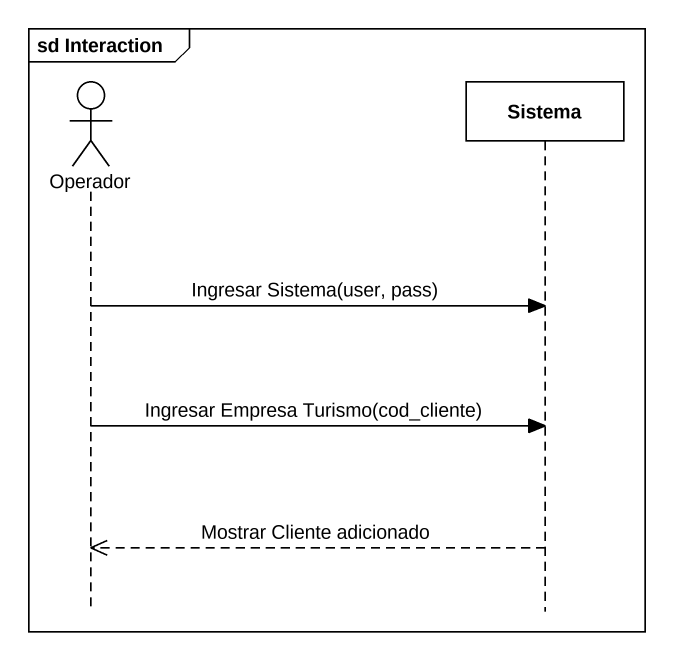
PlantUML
@startuml
mainframe sd Interaction
hide footbox
actor Operador
participant Sistema

Operador -> Sistema : Ingresar Sistema(user, pass)
Operador -> Sistema : Ingresar Empresa Turismo(cod_cliente)
Sistema -->> Operador : Mostrar Cliente adicionado
@enduml
